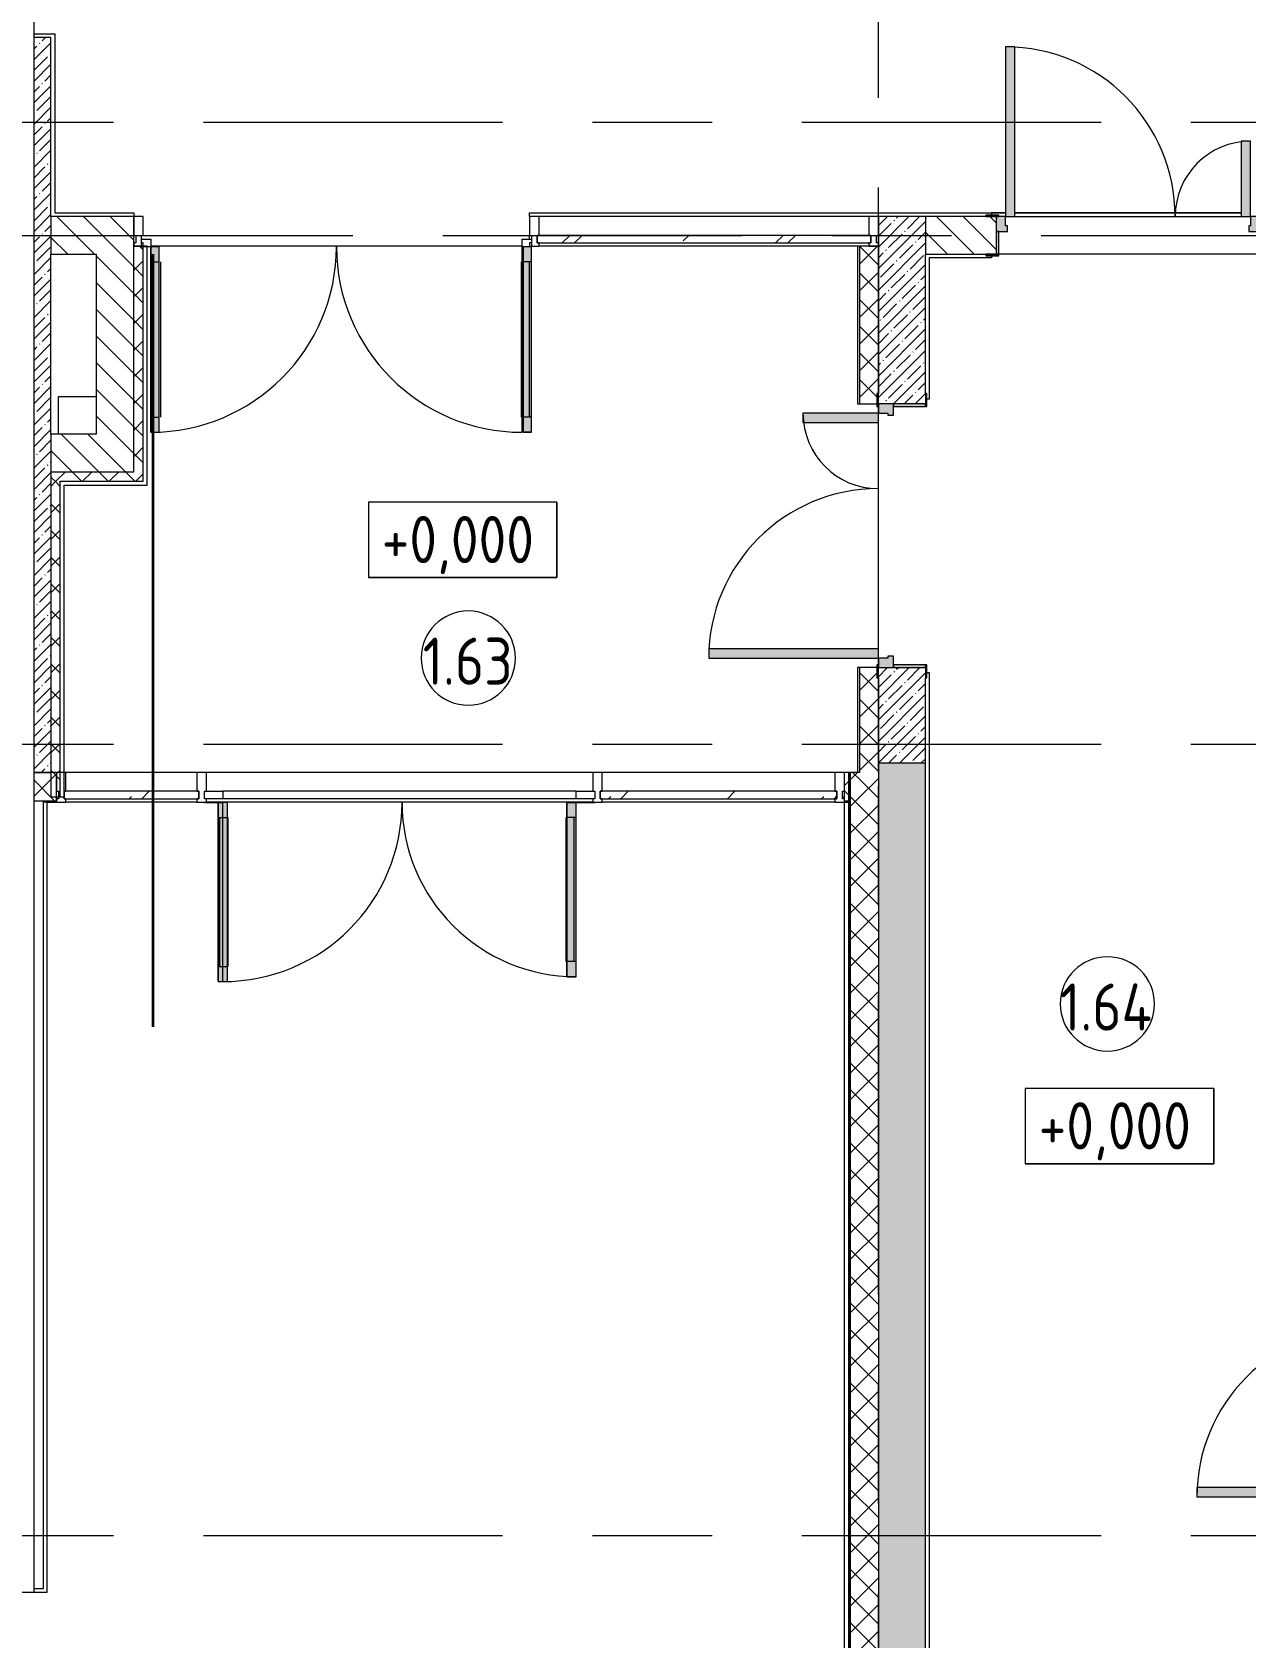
# Model space of a CAD drawing. Header units: millimetres. Extents: x 81368 to 286493, y -8553 to 29000.
# Drawn here: x 84870 to 91310, y 3057 to 11579 of the extents above; entities that cross this region are included whole.
import ezdxf

# ---------------------------------------------------------------- set-up
doc = ezdxf.new("R2010")
doc.units = ezdxf.units.MM
doc.linetypes.add('Осевая', pattern=[3175, 635, -476.25, 1587.5, -476.25])
for name, color, linetype, lineweight in [('A-AREA-IDEN', 7, 'Continuous', 9), ('A-DETL-1', 7, 'Continuous', 35), ('A-DETL-GENF', 7, 'Continuous', 9), ('A-GLAZ-CURT', 7, 'Continuous', 9), ('A-GLAZ-CWMG', 7, 'Continuous', 9), ('A-WALL', 7, 'Continuous', 9), ('A-WALL-1', 7, 'Continuous', 13), ('G-ANNO-DIMS', 7, 'Continuous', 9), ('I-WALL', 7, 'Continuous', 9), ('Оси', 7, 'Continuous', 9), ('Оси-2', 7, 'Осевая', 9)]:
    doc.layers.add(name, color=color, linetype=linetype, lineweight=lineweight)
for name, color, linetype, lineweight, true_color in [('A-DETL-GENF-1', 7, 'Continuous', 9, 0xe2e2e2), ('A-DETL-GENF-2', 7, 'Continuous', 9, 0xaaaaaa), ('A-DOOR-1', 7, 'Continuous', 9, 0xaaaaaa), ('A-DOOR-2', 7, 'Continuous', 9, 0xe2e2e2), ('A-DOOR-FRAM-1', 7, 'Continuous', 9, 0xe2e2e2), ('A-DOOR-FRAM-2', 7, 'Continuous', 9, 0xaaaaaa), ('A-FLOR-1', 7, 'Continuous', 9, 0xaaaaaa)]:
    doc.layers.add(name, color=color, linetype=linetype, lineweight=lineweight, true_color=true_color)
doc.styles.add('GOST Common', font='GOST_Common.ttf', dxfattribs={"width": 0.9, "height": 250})
pattern_1 = [(45, (0, 0), (-70.71068, 70.71068), []), (135, (0, 0), (-70.71068, -70.71068), [])]
pattern_2 = [(45, (0, 0), (-57.024626, 57.024626), []), (45, (57.025, 0), (-57.024626, 57.024626), [100.806, -20.161, 3.353, -16.808])]
pattern_3 = [(135, (0, 0), (-70.71068, -70.71068), [])]

# ---------------------------------------------------------------- blocks, each defined once
blk = doc.blocks.new('110_Дверь_СКБ_2Ст - Д-5_п_ Из игровой в коридор-32215844-План монтажа стен и перегородок 1 этажа в осях 23_1-33')
at = {"layer": 'A-DOOR-2'}
for points in [[(-637.5, 940), (-637.5, 40), (-587.5, 40), (-587.5, 940)], [(612.5, 440), (612.5, 40), (662.5, 40), (662.5, 440), (649.3, 440)]]:
    blk.add_hatch(color=256, dxfattribs=at).paths.add_polyline_path(points)
h = blk.add_hatch(color=256, dxfattribs=at)
h.paths.add_polyline_path([(-687.5, -40), (-627.5, -40), (-627.5, -10), (-637.5, -10), (-637.5, 40), (-687.5, 40)])
h.paths.add_polyline_path([(652.5, -40), (712.5, -40), (712.5, 40), (662.5, 40), (662.5, -10), (652.5, -10)])
at = {"layer": 'A-DOOR-FRAM-1'}
for points in [[(-742.5, 40), (-672.5, 40), (-672.5, 48), (-742.5, 48)], [(697.5, 40), (767.5, 40), (767.5, 48), (697.5, 48)], [(-742.5, -48), (-672.5, -48), (-672.5, -40), (-742.5, -40)], [(697.5, -48), (767.5, -48), (767.5, -40), (697.5, -40)]]:
    blk.add_hatch(color=256, dxfattribs=at).paths.add_polyline_path(points)
at = {"layer": 'A-DOOR-1'}
for p, q in [((-637.5, 940), (-637.5, 40)), ((-587.5, 940), (-637.5, 940)), ((-587.5, 40), (-587.5, 940)), ((662.5, 440), (612.5, 440)), ((612.5, 440), (612.5, 40)), ((662.5, 40), (662.5, 440)), ((-637.5, 40), (-587.5, 40)), ((612.5, 40), (662.5, 40))]:
    blk.add_line(p, q, dxfattribs=at)
for centre, radius, start, end in [((-637.5, 40), 900, 0, 90), ((662.5, 40), 400, 90, 180)]:
    blk.add_arc(centre, radius, start, end, dxfattribs=at)
at = {"layer": 'A-DOOR-FRAM-2'}
for p, q in [((-672.5, 48), (-742.5, 48)), ((-742.5, 48), (-742.5, 40)), ((-742.5, 40), (-672.5, 40)), ((-637.5, 40), (-687.5, 40)), ((-687.5, 40), (-687.5, -40)), ((-672.5, 40), (-672.5, 48)), ((-637.5, -10), (-637.5, 40)), ((662.5, 40), (662.5, -10)), ((712.5, 40), (662.5, 40)), ((767.5, 48), (697.5, 48)), ((697.5, 48), (697.5, 40)), ((697.5, 40), (767.5, 40)), ((712.5, -40), (712.5, 40)), ((767.5, 40), (767.5, 48)), ((-672.5, -40), (-742.5, -40)), ((-742.5, -40), (-742.5, -48)), ((-742.5, -48), (-672.5, -48)), ((-672.5, -39), (-687.5, -39)), ((-687.5, -39), (-687.5, -40)), ((-687.5, -40), (-627.5, -40)), ((-687.5, -40), (-672.5, -40)), ((-672.5, -40), (-672.5, -39)), ((-672.5, -48), (-672.5, -40)), ((-627.5, -10), (-637.5, -10)), ((-627.5, -40), (-627.5, -10)), ((662.5, -10), (652.5, -10)), ((652.5, -10), (652.5, -40)), ((652.5, -40), (712.5, -40)), ((712.5, -39), (697.5, -39)), ((697.5, -39), (697.5, -40)), ((697.5, -40), (712.5, -40)), ((767.5, -40), (697.5, -40)), ((697.5, -40), (697.5, -48)), ((697.5, -48), (767.5, -48)), ((712.5, -40), (712.5, -39)), ((767.5, -48), (767.5, -40))]:
    blk.add_line(p, q, dxfattribs=at)
blk = doc.blocks.new('110_Дверь_СКБ_2Ст - Д-2а_п_ Из коридора на лестницу-32215424-План монтажа стен и перегородок 1 этажа в осях 23_1-33')
at = {"layer": 'A-DOOR-2'}
for points in [[(-637.5, 935.4), (-637.5, 125), (-587.5, 125), (-587.5, 1025), (-637.5, 1025)], [(612.5, 525), (612.5, 125), (662.5, 125), (662.5, 525)], [(697.5, -125), (712.5, -125), (712.5, 45), (697.5, 45)]]:
    blk.add_hatch(color=256, dxfattribs=at).paths.add_polyline_path(points)
h = blk.add_hatch(color=256, dxfattribs=at)
h.paths.add_polyline_path([(-687.5, 125), (-687.5, 45), (-627.5, 45), (-627.5, 75), (-637.5, 75), (-637.5, 125)])
h.paths.add_polyline_path([(652.5, 45), (712.5, 45), (712.5, 125), (662.5, 125), (662.5, 75), (652.5, 75)])
at = {"layer": 'A-DOOR-FRAM-1'}
for points in [[(-742.5, 125), (-672.5, 125), (-672.5, 133), (-742.5, 133)], [(697.5, 125), (767.5, 125), (767.5, 133), (697.5, 133)], [(-687.5, -125), (-672.5, -125), (-672.5, 45), (-687.5, 45)], [(-742.5, -133), (-672.5, -133), (-672.5, -125), (-742.5, -125)], [(697.5, -133), (767.5, -133), (767.5, -125), (697.5, -125)]]:
    blk.add_hatch(color=256, dxfattribs=at).paths.add_polyline_path(points)
at = {"layer": 'A-DOOR-1'}
for p, q in [((-637.5, 1025), (-637.5, 125)), ((-587.5, 1025), (-637.5, 1025)), ((-587.5, 125), (-587.5, 1025)), ((662.5, 525), (612.5, 525)), ((612.5, 525), (612.5, 125)), ((662.5, 125), (662.5, 525)), ((-637.5, 125), (-587.5, 125)), ((612.5, 125), (662.5, 125))]:
    blk.add_line(p, q, dxfattribs=at)
for centre, radius, start, end in [((-637.5, 125), 900, 0, 90), ((662.5, 125), 400, 90, 180)]:
    blk.add_arc(centre, radius, start, end, dxfattribs=at)
at = {"layer": 'A-DOOR-FRAM-2'}
for p, q in [((-672.5, 133), (-742.5, 133)), ((-742.5, 133), (-742.5, 125)), ((-742.5, 125), (-672.5, 125)), ((-637.5, 125), (-687.5, 125)), ((-687.5, 125), (-687.5, 45)), ((-672.5, 125), (-672.5, 133)), ((-637.5, 75), (-637.5, 125)), ((662.5, 125), (662.5, 75)), ((712.5, 125), (662.5, 125)), ((767.5, 133), (697.5, 133)), ((697.5, 133), (697.5, 125)), ((697.5, 125), (767.5, 125)), ((712.5, 45), (712.5, 125)), ((767.5, 125), (767.5, 133)), ((-687.5, 45), (-627.5, 45)), ((-672.5, 45), (-687.5, 45)), ((-687.5, 45), (-687.5, -125)), ((-672.5, -125), (-672.5, 45)), ((-627.5, 75), (-637.5, 75)), ((-627.5, 45), (-627.5, 75)), ((662.5, 75), (652.5, 75)), ((652.5, 75), (652.5, 45)), ((652.5, 45), (712.5, 45)), ((712.5, 45), (697.5, 45)), ((697.5, 45), (697.5, -125)), ((712.5, -125), (712.5, 45)), ((-672.5, -125), (-742.5, -125)), ((-742.5, -125), (-742.5, -133)), ((-742.5, -133), (-672.5, -133)), ((-687.5, -125), (-672.5, -125)), ((-672.5, -133), (-672.5, -125)), ((697.5, -125), (712.5, -125)), ((767.5, -125), (697.5, -125)), ((697.5, -125), (697.5, -133)), ((697.5, -133), (767.5, -133)), ((767.5, -133), (767.5, -125))]:
    blk.add_line(p, q, dxfattribs=at)
blk = doc.blocks.new('Системная панель - Стекло - 40мм-24251897-План монтажа стен и перегородок 1 этажа в осях 23_1-33')
at = {"layer": 'A-GLAZ-CURT'}
h = blk.add_hatch(dxfattribs=at)
h.set_pattern_fill('FP_30', color=256, style=0, pattern_type=2)
h.set_pattern_definition([(45, (-85497.5, -7410), (-282.8427, 282.8427), [200, -600]), (45, (-85697.5, -7510), (-282.8427, 282.8427), [600, -200]), (45, (-85297.5, -7610), (-282.8427, 282.8427), [200, -600])])
h.paths.add_polyline_path([(-171.8, 0), (357.5, 0), (357.5, 40), (-357.5, 40), (-357.5, 0)])
for p, q in [((357.5, 40), (-357.5, 40)), ((-357.5, 40), (-357.5, 0)), ((-357.5, 0), (357.5, 0)), ((357.5, 0), (357.5, 40))]:
    blk.add_line(p, q, dxfattribs=at)
blk = doc.blocks.new('Прямоугольный импост - Импост структурный с накладкой - 160мм-24251894-План монтажа стен и перегородок 1 этажа в осях 23_1-33')
at = {"layer": 'A-GLAZ-CWMG'}
for p, q in [((85745, 7650), (85050, 7650)), ((85745, 7493), (85050, 7493))]:
    blk.add_line(p, q, dxfattribs=at)
blk = doc.blocks.new('Прямоугольный импост - Импост структурный с накладкой - 160мм-22875586-План монтажа стен и перегородок 1 этажа в осях 23_1-33')
at = {"layer": 'A-GLAZ-CWMG'}
for p, q in [((-50, 0), (-50, 17)), ((-50, 17), (0, 17)), ((-40, 0), (-50, 0)), ((-40, -40), (-40, 0)), ((0, 0), (-10, 0)), ((-10, 0), (-10, -40)), ((0, 17), (0, 0)), ((-50, -140), (-50, -40)), ((-50, -40), (-40, -40)), ((-10, -40), (0, -40)), ((0, -40), (0, -140)), ((0, -140), (-50, -140))]:
    blk.add_line(p, q, dxfattribs=at)
blk = doc.blocks.new('Дверь_Витражная_остекление_ - ВВ-17 остекление-32475309-План монтажа стен и перегородок 1 этажа в осях 23_1-33')
at = {"layer": 'A-DETL-GENF-1'}
for points in [[(-940, -1005), (-940, -20), (-985, -20), (-985, -1005)], [(990, -1005), (1035, -1005), (1035, -20), (990, -20), (990, -496.7)]]:
    blk.add_hatch(color=256, dxfattribs=at).paths.add_polyline_path(points)
at = {"layer": 'A-DETL-GENF-2'}
for p, q in [((-940, -20), (-985, -20)), ((-985, -1005), (-985, -20)), ((-940, -20), (-985, -20)), ((-985, -20), (-985, -1005)), ((-940, -1005), (-940, -20)), ((-940, -1005), (-940, -20)), ((990, -1005), (990, -20)), ((990, -20), (990, -1005)), ((1035, -1005), (1035, -20)), ((1035, -1005), (1035, -20)), ((-985, -100), (-940, -100)), ((-975, -925), (-975, -100)), ((-931, -925), (-931, -100)), ((981, -925), (981, -100)), ((1035, -100), (990, -100)), ((1025, -925), (1025, -100)), ((-985, -925), (-940, -925)), ((1035, -925), (990, -925)), ((-985, -1005), (-940, -1005)), ((-985, -1005), (-940, -1005)), ((1035, -1005), (990, -1005)), ((990, -1005), (1035, -1005))]:
    blk.add_line(p, q, dxfattribs=at)
at = {"layer": 'A-DOOR-1'}
for p, q in [((-1035, 20), (-985, 20)), ((-1035, -20), (-1035, 20)), ((-985, 20), (-985, -20)), ((985, 20), (1035, 20)), ((985, -20), (985, 20)), ((1035, 20), (1035, -20)), ((-985, -20), (-1035, -20)), ((-985, -1005), (-985, -20)), ((985, -1005), (985, -20)), ((1035, -20), (985, -20))]:
    blk.add_line(p, q, dxfattribs=at)
for centre, start, end in [((-985, -20), 270, 0), ((985, -20), 180, 270)]:
    blk.add_arc(centre, 985, start, end, dxfattribs=at)
blk = doc.blocks.new('Прямоугольный импост - Импост структурный с накладкой - 160мм Темный-30756008-План монтажа стен и перегородок 1 этажа в осях 23_1-33')
at = {"layer": 'A-GLAZ-CWMG'}
for p, q in [((-50, 0), (-50, 17)), ((-50, 17), (0, 17)), ((-40, 0), (-50, 0)), ((-40, -40), (-40, 0)), ((0, 0), (-10, 0)), ((-10, 0), (-10, -40)), ((0, 17), (0, 0)), ((-50, -140), (-50, -40)), ((-50, -40), (-40, -40)), ((-10, -40), (0, -40)), ((0, -40), (0, -140)), ((0, -140), (-50, -140))]:
    blk.add_line(p, q, dxfattribs=at)
blk = doc.blocks.new('Системная панель - Стекло - 40мм-24251898-План монтажа стен и перегородок 1 этажа в осях 23_1-33')
at = {"layer": 'A-GLAZ-CURT'}
h = blk.add_hatch(dxfattribs=at)
h.set_pattern_fill('FP_31', color=256, style=0, pattern_type=2)
h.set_pattern_definition([(45, (-88612.5, -7410), (-282.8427, 282.8427), [200, -600]), (45, (-88812.5, -7510), (-282.8427, 282.8427), [600, -200]), (45, (-88412.5, -7610), (-282.8427, 282.8427), [200, -600])])
h.paths.add_polyline_path([(627.5, 0), (627.5, 40), (-627.5, 40), (-627.5, 0), (37.1, 0)])
for p, q in [((627.5, 40), (-627.5, 40)), ((-627.5, 40), (-627.5, 0)), ((627.5, 0), (627.5, 40)), ((-627.5, 0), (627.5, 0))]:
    blk.add_line(p, q, dxfattribs=at)
blk = doc.blocks.new('Прямоугольный импост - Импост структурный с накладкой - 160мм-24251895-План монтажа стен и перегородок 1 этажа в осях 23_1-33')
at = {"layer": 'A-GLAZ-CWMG'}
for p, q in [((89130, 7650), (87895, 7650)), ((89130, 7493), (87895, 7493))]:
    blk.add_line(p, q, dxfattribs=at)
blk = doc.blocks.new('Прямоугольный импост - Импост структурный с накладкой - 160мм-18691755-План монтажа стен и перегородок 1 этажа в осях 23_1-33')
at = {"layer": 'A-GLAZ-CWMG'}
for p, q in [((-25, 0), (-25, 17)), ((-25, 17), (25, 17)), ((25, 0), (15, 0)), ((15, 0), (15, -40)), ((25, 17), (25, 0)), ((-25, -140), (-25, -40)), ((15, -40), (25, -40)), ((25, -40), (25, -140)), ((25, -140), (-25, -140))]:
    blk.add_line(p, q, dxfattribs=at)
blk = doc.blocks.new('Дверь_Витражная_СКБ_2Ст - ВВ-17-31911620-План монтажа стен и перегородок 1 этажа в осях 23_1-33')
at = {"layer": 'A-DETL-GENF-1'}
for points in [[(-1023.2, -20), (-937, -20), (-937, -17), (-1035, -17), (-1035, -20), (-1025, -20)], [(-913, -970), (-913, -20), (-963, -20), (-963, -970), (-929.6, -970)], [(887, -944), (937, -944), (937, -20), (887, -20)], [(1035, -20), (1035, -17), (937, -17), (937, -20), (1025, -20)]]:
    blk.add_hatch(color=256, dxfattribs=at).paths.add_polyline_path(points)
at = {"layer": 'A-DETL-GENF-2'}
for p, q in [((-1035, -20), (-1035, -17)), ((-1035, -17), (-1035, -20)), ((-937, -20), (-1035, -20)), ((-1035, -20), (-937, -20)), ((-913, -20), (-963, -20)), ((-963, -970), (-963, -20)), ((-913, -20), (-963, -20)), ((-963, -20), (-963, -970)), ((-937, -17), (-937, -20)), ((-937, -20), (-937, -17)), ((-913, -970), (-913, -20)), ((-913, -970), (-913, -20)), ((887, -20), (937, -20)), ((887, -944), (887, -20)), ((887, -20), (887, -944)), ((937, -20), (887, -20)), ((937, -17), (937, -20)), ((937, -17), (937, -20)), ((937, -944), (937, -20)), ((937, -944), (937, -20)), ((937, -20), (1035, -20)), ((937, -20), (1035, -20)), ((1035, -20), (1035, -17)), ((1035, -20), (1035, -17)), ((-963, -100), (-913, -100)), ((-953, -890), (-953, -100)), ((-909, -890), (-909, -100)), ((883, -864), (883, -100)), ((937, -100), (887, -100)), ((927, -864), (927, -100)), ((-963, -890), (-913, -890)), ((937, -864), (887, -864)), ((-963, -970), (-913, -970)), ((-963, -970), (-913, -970)), ((937, -944), (887, -944)), ((887, -944), (937, -944))]:
    blk.add_line(p, q, dxfattribs=at)
at = {"layer": 'A-DOOR-1'}
for p, q in [((-1035, 40), (-937, 40)), ((-1035, 0), (-1035, 40)), ((-937, 40), (-937, 0)), ((937, 40), (1035, 40)), ((937, 0), (937, 40)), ((1035, 40), (1035, 0)), ((-937, 0), (-1035, 0)), ((-937, -970), (-937, -20)), ((1035, 0), (937, 0)), ((937, -944), (937, -20))]:
    blk.add_line(p, q, dxfattribs=at)
for centre, radius, start, end in [((-937, -20), 950, 270, 0), ((937, -20), 924, 180, 270)]:
    blk.add_arc(centre, radius, start, end, dxfattribs=at)
blk = doc.blocks.new('Прямоугольный импост - Импост структурный с накладкой - 160мм-20587511-План монтажа стен и перегородок 1 этажа в осях 23_1-33')
at = {"layer": 'A-GLAZ-CWMG'}
for p, q in [((87845, 7650), (85795, 7650)), ((87757, 7550), (85883, 7550)), ((87757, 7510), (85883, 7510)), ((87845, 7493), (85795, 7493))]:
    blk.add_line(p, q, dxfattribs=at)
blk = doc.blocks.new('Прямоугольный импост - Импост структурный с накладкой - 160мм-V5-План монтажа стен и перегородок 1 этажа в осях 23_1-33')
at = {"layer": 'A-GLAZ-CWMG'}
for p, q in [((-25, 0), (-25, 17)), ((-25, 17), (25, 17)), ((-15, 0), (-25, 0)), ((-15, -40), (-15, 0)), ((25, 17), (25, 0)), ((-25, -140), (-25, -40)), ((-25, -40), (-15, -40)), ((25, -40), (25, -140)), ((25, -140), (-25, -140))]:
    blk.add_line(p, q, dxfattribs=at)
blk = doc.blocks.new('Системная панель - Стекло - 40мм-32474674-План монтажа стен и перегородок 1 этажа в осях 23_1-33')
at = {"layer": 'A-GLAZ-CURT'}
h = blk.add_hatch(dxfattribs=at)
h.set_pattern_fill('FP_32', color=256, style=0, pattern_type=2)
h.set_pattern_definition([(45, (-88535, -10360), (-282.8427, 282.8427), [200, -600]), (45, (-88735, -10460), (-282.8427, 282.8427), [600, -200]), (45, (-88335, -10560), (-282.8427, 282.8427), [200, -600])])
h.paths.add_polyline_path([(885, 0), (885, 40), (-885, 40), (-885, 0), (114.6, 0)])
for p, q in [((885, 40), (-885, 40)), ((-885, 40), (-885, 0)), ((-885, 0), (885, 0)), ((885, 0), (885, 40))]:
    blk.add_line(p, q, dxfattribs=at)
blk = doc.blocks.new('Прямоугольный импост - Импост структурный с накладкой - 160мм Темный-32475581-План монтажа стен и перегородок 1 этажа в осях 23_1-33')
at = {"layer": 'A-GLAZ-CWMG'}
for p, q in [((89310, 10600), (87560, 10600)), ((89250, 10443), (87560, 10443))]:
    blk.add_line(p, q, dxfattribs=at)
blk = doc.blocks.new('Прямоугольный импост - Импост структурный с накладкой - 160мм Темный-30755591-План монтажа стен и перегородок 1 этажа в осях 23_1-33')
at = {"layer": 'A-GLAZ-CWMG'}
for p, q in [((-25, 0), (-25, 17)), ((-25, 17), (25, 17)), ((-15, 0), (-25, 0)), ((-15, -40), (-15, 0)), ((25, 0), (15, 0)), ((15, 0), (15, -40)), ((25, 17), (25, 0)), ((-25, -140), (-25, -40)), ((-25, -40), (-15, -40)), ((15, -40), (25, -40)), ((25, -40), (25, -140)), ((25, -140), (-25, -140))]:
    blk.add_line(p, q, dxfattribs=at)
blk = doc.blocks.new('110_Дверь_СКБ_2Ст - Д-2а_п_ Из коридора на лестницу-32215207-План монтажа стен и перегородок 1 этажа в осях 23_1-33')
at = {"layer": 'A-DOOR-2'}
for points in [[(-587.5, 100), (-587.5, 1000), (-637.5, 1000), (-637.5, 100)], [(662.5, 100), (662.5, 500), (612.5, 500), (612.5, 100)], [(712.5, -100), (712.5, 20), (697.5, 20), (697.5, -100)]]:
    blk.add_hatch(color=256, dxfattribs=at).paths.add_polyline_path(points)
h = blk.add_hatch(color=256, dxfattribs=at)
h.paths.add_polyline_path([(712.5, 20), (712.5, 100), (662.5, 100), (662.5, 50), (652.5, 50), (652.5, 20)])
h.paths.add_polyline_path([(-627.5, 20), (-627.5, 50), (-637.5, 50), (-637.5, 100), (-687.5, 100), (-687.5, 20)])
at = {"layer": 'A-DOOR-FRAM-1'}
for points in [[(-672.5, 100), (-672.5, 108), (-742.5, 108), (-742.5, 100)], [(767.5, 100), (767.5, 108), (697.5, 108), (697.5, 100)], [(-672.5, -100), (-672.5, 20), (-687.5, 20), (-687.5, -100)], [(-672.5, -108), (-672.5, -100), (-742.5, -100), (-742.5, -108)], [(767.5, -108), (767.5, -100), (697.5, -100), (697.5, -108)]]:
    blk.add_hatch(color=256, dxfattribs=at).paths.add_polyline_path(points)
at = {"layer": 'A-DOOR-1'}
for p, q in [((-637.5, 1000), (-637.5, 100)), ((-587.5, 1000), (-637.5, 1000)), ((-587.5, 100), (-587.5, 1000)), ((662.5, 500), (612.5, 500)), ((612.5, 500), (612.5, 100)), ((662.5, 100), (662.5, 500)), ((-637.5, 100), (-587.5, 100)), ((612.5, 100), (662.5, 100))]:
    blk.add_line(p, q, dxfattribs=at)
for centre, radius, start, end in [((-637.5, 100), 900, 0, 90), ((662.5, 100), 400, 90, 180)]:
    blk.add_arc(centre, radius, start, end, dxfattribs=at)
at = {"layer": 'A-DOOR-FRAM-2'}
for p, q in [((-672.5, 108), (-742.5, 108)), ((-742.5, 108), (-742.5, 100)), ((-742.5, 100), (-672.5, 100)), ((-637.5, 100), (-687.5, 100)), ((-687.5, 100), (-687.5, 20)), ((-672.5, 100), (-672.5, 108)), ((-637.5, 50), (-637.5, 100)), ((662.5, 100), (662.5, 50)), ((712.5, 100), (662.5, 100)), ((767.5, 108), (697.5, 108)), ((697.5, 108), (697.5, 100)), ((697.5, 100), (767.5, 100)), ((712.5, 20), (712.5, 100)), ((767.5, 100), (767.5, 108)), ((-687.5, 20), (-627.5, 20)), ((-672.5, 20), (-687.5, 20)), ((-687.5, 20), (-687.5, -100)), ((-672.5, -100), (-672.5, 20)), ((-627.5, 50), (-637.5, 50)), ((-627.5, 20), (-627.5, 50)), ((662.5, 50), (652.5, 50)), ((652.5, 50), (652.5, 20)), ((652.5, 20), (712.5, 20)), ((712.5, 20), (697.5, 20)), ((697.5, 20), (697.5, -100)), ((712.5, -100), (712.5, 20)), ((-672.5, -100), (-742.5, -100)), ((-742.5, -100), (-742.5, -108)), ((-742.5, -108), (-672.5, -108)), ((-687.5, -100), (-672.5, -100)), ((-672.5, -108), (-672.5, -100)), ((697.5, -100), (712.5, -100)), ((767.5, -100), (697.5, -100)), ((697.5, -100), (697.5, -108)), ((697.5, -108), (767.5, -108)), ((767.5, -108), (767.5, -100))]:
    blk.add_line(p, q, dxfattribs=at)
blk = doc.blocks.new('Прямоугольный импост - Импост структурный с накладкой - 160мм Темный-32348142-План монтажа стен и перегородок 1 этажа в осях 23_1-33')
at = {"layer": 'A-GLAZ-CWMG'}
for p, q in [((0, 17), (-50, 17)), ((-50, 17), (-50, 0)), ((-50, 0), (-40, 0)), ((-40, 0), (-40, -40)), ((-10, -40), (-10, 0)), ((-10, 0), (0, 0)), ((0, 0), (0, 17)), ((-40, -40), (-50, -40)), ((-50, -40), (-50, -140)), ((0, -40), (-10, -40)), ((0, -140), (0, -40)), ((-50, -140), (0, -140))]:
    blk.add_line(p, q, dxfattribs=at)
blk = doc.blocks.new('Прямоугольный импост - Импост структурный с накладкой - 160мм-22875598-План монтажа стен и перегородок 1 этажа в осях 23_1-33')
at = {"layer": 'A-GLAZ-CWMG'}
for p, q in [((0, 17), (-50, 17)), ((-50, 17), (-50, 0)), ((-50, 0), (-40, 0)), ((-40, 0), (-40, -40)), ((-10, -40), (-10, 0)), ((-10, 0), (0, 0)), ((0, 0), (0, 17)), ((-40, -40), (-50, -40)), ((-50, -40), (-50, -140)), ((0, -40), (-10, -40)), ((0, -140), (0, -40)), ((-50, -140), (0, -140))]:
    blk.add_line(p, q, dxfattribs=at)
blk = doc.blocks.new('DET_L_Линия разрыва - М100-30654842-План монтажа стен и перегородок 1 этажа в осях 23_1-33')
at = {"layer": 'A-DETL-GENF'}
blk.add_line((24079.7, 0), (12339.9, 0), dxfattribs=at)
blk = doc.blocks.new('Марка_Помещения - Номер-25198446-План монтажа стен и перегородок 1 этажа в осях 23_1-33')
at = {"layer": 'A-AREA-IDEN'}
for start, end in [(360, 180), (180, 360)]:
    blk.add_arc((0, 0), 2.5, start, end, dxfattribs=at)
blk = doc.blocks.new('Высотные отметки - 10х4_h_-17668695-План монтажа стен и перегородок 1 этажа в осях 23_1-33')
at = {"layer": 'G-ANNO-DIMS'}
for p, q in [((-5, 4), (-5, 0)), ((5, 4), (-5, 4)), ((5, 4), (-5, 4)), ((-5, 4), (-5, 0)), ((5, 4), (5, 0)), ((5, 0), (5, 4)), ((5, 0), (-5, 0)), ((-5, 0), (5, 0))]:
    blk.add_line(p, q, dxfattribs=at)

msp = doc.modelspace()

# ---------------------------------------------------------------- hatches: boundary and pattern name
at = {"layer": 'A-WALL'}
h = msp.add_hatch(dxfattribs=at)
h.set_pattern_fill('FP_5', color=256, style=0, pattern_type=2)
h.set_pattern_definition(pattern_1)
h.paths.add_polyline_path([(89180, 7500), (89202, 7500), (89202, 7650), (89180, 7650), (89180, 7527.5)])
h.paths.add_polyline_path([(85000, 7500), (85000, 7650), (84880.7, 7650), (84880.7, 7500), (84930, 7500)])
h = msp.add_hatch(dxfattribs=at)
h.set_pattern_fill('FP_5', color=256, style=0, pattern_type=2)
h.set_pattern_definition(pattern_1)
h.paths.add_polyline_path([(89210, -100), (89360, -100), (89360, 7500), (89260, 7500), (89260, 7650), (89210, 7650), (89210, 2656.1)])
at = {"layer": 'I-WALL'}
h = msp.add_hatch(dxfattribs=at)
h.set_pattern_fill('FP_2', color=256, style=0, pattern_type=2)
h.set_pattern_definition(pattern_2)
h.paths.add_polyline_path([(84970, 7650), (84970, 11550), (84880.7, 11550), (84880.7, 7650)])
h = msp.add_hatch(dxfattribs=at)
h.set_pattern_fill('FP_4', color=256, style=0, pattern_type=2)
h.set_pattern_definition(pattern_3)
h.paths.add_polyline_path([(85210, 10400), (85410, 10400), (85410, 10600), (84970, 10600), (84970, 10400)])
h = msp.add_hatch(dxfattribs=at)
h.set_pattern_fill('FP_2', color=256, style=0, pattern_type=2)
h.set_pattern_definition(pattern_2)
h.paths.add_polyline_path([(89360, 7700), (89610, 7700), (89610, 8206.1), (89360, 8206.1), (89360, 8136.5)])
h.paths.add_polyline_path([(89440, 9606.1), (89610, 9606.1), (89610, 10600), (89360, 10600), (89360, 9606.1), (89410, 9606.1)])
h = msp.add_hatch(dxfattribs=at)
h.set_pattern_fill('FP_4', color=256, style=0, pattern_type=2)
h.set_pattern_definition(pattern_3)
h.paths.add_polyline_path([(107130, 10400), (107130, 10600), (105095, 10600), (105095, 10400), (105833.9, 10400)])
h.paths.add_polyline_path([(103645, 10400), (103645, 10600), (101610, 10600), (101610, 10400), (103615, 10400)])
h.paths.add_polyline_path([(93867.8, 10400), (94210, 10400), (94210, 10600), (93460, 10600), (93460, 10400), (93490, 10400)])
h.paths.add_polyline_path([(92030, 10400), (92510, 10400), (92510, 10600), (91385, 10600), (91385, 10400), (91950, 10400)])
h.paths.add_polyline_path([(89985, 10400), (89985, 10600), (89610, 10600), (89610, 10400), (89930, 10400)])
h = msp.add_hatch(dxfattribs=at)
h.set_pattern_fill('FP_4', color=256, style=0, pattern_type=2)
h.set_pattern_definition(pattern_3)
h.paths.add_polyline_path([(85410, 9245), (85410, 10400), (85210, 10400), (85210, 9245), (85225.7, 9245)])
h = msp.add_hatch(dxfattribs=at)
h.set_pattern_fill('FP_5', color=256, style=0, pattern_type=2)
h.set_pattern_definition(pattern_1)
h.paths.add_polyline_path([(85410, 9195), (85460, 9195), (85460, 10443), (85410, 10443), (85410, 9245)])
h = msp.add_hatch(dxfattribs=at)
h.set_pattern_fill('FP_5', color=256, style=0, pattern_type=2)
h.set_pattern_definition(pattern_1)
h.paths.add_polyline_path([(89260, 7500), (89360, 7500), (89360, 8151.1), (89352, 8151.1), (89352, 8206.1), (89260, 8206.1), (89260, 7527.5)])
h.paths.add_polyline_path([(89260, 9606.1), (89352, 9606.1), (89352, 9661.1), (89360, 9661.1), (89360, 10443), (89260, 10443), (89260, 9706.1)])
h = msp.add_hatch(dxfattribs=at)
h.set_pattern_fill('FP_4', color=256, style=0, pattern_type=2)
h.set_pattern_definition(pattern_3)
h.paths.add_polyline_path([(84970, 9245), (85210, 9245), (85210, 9445), (84970, 9445), (84970, 9354.4)])
h = msp.add_hatch(dxfattribs=at)
h.set_pattern_fill('FP_5', color=256, style=0, pattern_type=2)
h.set_pattern_definition(pattern_1)
h.paths.add_polyline_path([(85410, 9195), (85410, 9245), (84970, 9245), (84970, 9195), (85225.7, 9195)])
h = msp.add_hatch(dxfattribs=at)
h.set_pattern_fill('FP_5', color=256, style=0, pattern_type=2)
h.set_pattern_definition(pattern_1)
h.paths.add_polyline_path([(84970, 7520), (85020, 7520), (85020, 9195), (84970, 9195), (84970, 7527.5)])
h = msp.add_hatch(dxfattribs=at)
h.set_pattern_fill('FP_2', color=256, style=0, pattern_type=2)
h.set_pattern_definition(pattern_2)
h.paths.add_polyline_path([(89360, 150), (89610, 150), (89610, 7700), (89360, 7700), (89360, 2656.1)])

# ---------------------------------------------------------------- linework, layer by layer
at = {"layer": 'A-DETL-1'}
msp.add_line((85510, 10400), (85510, 6300), dxfattribs=at)
at = {"layer": 'A-FLOR-1'}
for p, q in [((84880.7, 11570), (84990, 11570)), ((84990, 11570), (84990, 10620)), ((84990, 10620), (85410, 10620)), ((85410, 10620), (85410, 10600)), ((87510, 10600), (87510, 10620)), ((87510, 10620), (90035, 10620)), ((90035, 10620), (89960, 10620)), ((89960, 10620), (89960, 10608)), ((91285, 10620), (90085, 10620)), ((90085, 10620), (91285, 10620)), ((87510, 10480), (87510, 10500)), ((87470, 10443), (85500, 10443)), ((89960, 10380), (89630, 10380)), ((89630, 10380), (89630, 9631.1)), ((89960, 10392), (89960, 10380)), ((85010, 9445), (85010, 9645)), ((85010, 9645), (85210, 9645)), ((89630, 9631.1), (89618, 9631.1)), ((89360, 8306.1), (89360, 9506.1)), ((89618, 8181.1), (89630, 8181.1)), ((89630, 8181.1), (89630, 170)), ((89170, 7520), (89180, 7520))]:
    msp.add_line(p, q, dxfattribs=at)
at = {"layer": 'A-WALL'}
for p, q in [((85000, 7650), (84880.7, 7650)), ((85000, 7492), (85000, 7650)), ((89250, 7650), (89180, 7650)), ((89180, -280), (89180, 7650)), ((84950, 7492), (85000, 7492)), ((84950, 3300), (84950, 7492)), ((89180, 7492), (89202, 7492)), ((89202, 7492), (89202, -258)), ((84560.9, 3300), (84950, 3300))]:
    msp.add_line(p, q, dxfattribs=at)
at = {"layer": 'A-WALL-1'}
for p, q in [((84970, 10600), (84970, 10400)), ((89610, 10600), (89610, 10400)), ((85410, 10400), (85410, 10443)), ((85460, 9195), (85460, 10443)), ((89260, 10443), (89260, 9606.1)), ((89360, 10443), (89360, 9661.1)), ((89360, 9661.1), (89360, 10443)), ((84970, 9445), (84970, 9245)), ((85020, 9195), (85460, 9195)), ((85020, 7520), (85020, 9195)), ((89260, 8206.1), (89260, 7650)), ((89360, 8151.1), (89360, 7700)), ((89360, 7700), (89360, 8151.1)), ((89202, 7650), (89202, 7492)), ((89207, 7650), (89207, -253)), ((89210, 7650), (89210, -250)), ((89260, 7650), (89250, 7650)), ((84880.7, 7500), (85000, 7500)), ((84930, 3320), (84930, 7500)), ((89180, 7500), (89202, 7500)), ((84930, 7497), (85000, 7497)), ((84950, 7492), (84930, 7492)), ((89180, 7497), (89202, 7497)), ((84880.7, 3320), (84930, 3320))]:
    msp.add_line(p, q, dxfattribs=at)
at = {"layer": 'I-WALL'}
for p, q in [((84970, 11550), (84880.7, 11550)), ((84970, 10600), (84970, 11550)), ((85410, 10600), (84970, 10600)), ((85410, 10443), (85410, 10600)), ((89360, 10600), (89360, 10443)), ((89930, 10600), (89360, 10600)), ((90085, 10600), (91285, 10600)), ((84970, 9445), (84970, 10400)), ((84970, 10400), (85210, 10400)), ((85210, 10400), (85210, 9445)), ((85480, 10443), (85410, 10443)), ((85410, 9245), (85410, 10400)), ((85480, 9175), (85480, 10443)), ((89360, 10443), (89250, 10443)), ((89250, 10443), (89250, 9606.1)), ((89610, 9661.1), (89610, 10400)), ((89610, 10400), (89930, 10400)), ((91370, 10400), (90000, 10400)), ((89250, 9606.1), (89352, 9606.1)), ((85210, 9445), (84970, 9445)), ((84970, 9245), (85410, 9245)), ((84970, 9245), (84970, 7520)), ((85040, 9175), (85480, 9175)), ((85040, 7520), (85040, 9175)), ((89352, 8206.1), (89250, 8206.1)), ((89250, 8206.1), (89250, 7650)), ((89610, 150), (89610, 8151.1)), ((89360, 7700), (89610, 7700)), ((89360, 7700), (89360, -100)), ((89360, 7650), (89360, 7700)), ((84880.7, 7650), (84970, 7650)), ((84970, 7520), (85040, 7520))]:
    msp.add_line(p, q, dxfattribs=at)
at = {"layer": 'Оси'}
msp.add_line((83437.6, 10500), (85937.6, 10500), dxfattribs=at)
at = {"layer": 'Оси-2'}
for p, q in [((89360, 593.7), (89360, 19415.1)), ((84667.6, 11100), (120319, 11100)), ((85937.6, 10500), (120319, 10500)), ((84667.6, 7800), (122760, 7800)), ((84667.6, 3600), (122760, 3600))]:
    msp.add_line(p, q, dxfattribs=at)

# ---------------------------------------------------------------- block references
at = {"layer": 'A-AREA-IDEN', "xscale": 99.99999999999993, "yscale": 99.99999999999993, "zscale": 99.99999999999993}
for p in [(87184.5, 8256.7), (90575.1, 6421.5)]:
    msp.add_blockref('Марка_Помещения - Номер-25198446-План монтажа стен и перегородок 1 этажа в осях 23_1-33', p, dxfattribs=at)
at = {"layer": 'A-DETL-GENF', "rotation": 270.0000000000003}
msp.add_blockref('DET_L_Линия разрыва - М100-30654842-План монтажа стен и перегородок 1 этажа в осях 23_1-33', (84880.7, 27380.8), dxfattribs=at)
at = {"layer": 'A-DOOR-1'}
for name, p in [('110_Дверь_СКБ_2Ст - Д-2а_п_ Из коридора на лестницу-32215207-План монтажа стен и перегородок 1 этажа в осях 23_1-33', (90672.5, 10500)), ('Дверь_Витражная_остекление_ - ВВ-17 остекление-32475309-План монтажа стен и перегородок 1 этажа в осях 23_1-33', (86485, 10460)), ('Дверь_Витражная_СКБ_2Ст - ВВ-17-31911620-План монтажа стен и перегородок 1 этажа в осях 23_1-33', (86820, 7510))]:
    msp.add_blockref(name, p, dxfattribs=at)
for name, p, rotation in [('110_Дверь_СКБ_2Ст - Д-2а_п_ Из коридора на лестницу-32215424-План монтажа стен и перегородок 1 этажа в осях 23_1-33', (89485, 8893.6), 90), ('110_Дверь_СКБ_2Ст - Д-5_п_ Из игровой в коридор-32215844-План монтажа стен и перегородок 1 этажа в осях 23_1-33', (91990, 4442.5), 89.99999999999991)]:
    msp.add_blockref(name, p, dxfattribs=dict(at, rotation=rotation))
at = {"layer": 'A-GLAZ-CURT'}
for name, p in [('Системная панель - Стекло - 40мм-32474674-План монтажа стен и перегородок 1 этажа в осях 23_1-33', (88435, 10460)), ('Системная панель - Стекло - 40мм-24251897-План монтажа стен и перегородок 1 этажа в осях 23_1-33', (85397.5, 7510)), ('Системная панель - Стекло - 40мм-24251898-План монтажа стен и перегородок 1 этажа в осях 23_1-33', (88512.5, 7510))]:
    msp.add_blockref(name, p, dxfattribs=at)
at = {"layer": 'A-GLAZ-CWMG', "rotation": 180}
for name, p in [('Прямоугольный импост - Импост структурный с накладкой - 160мм Темный-32348142-План монтажа стен и перегородок 1 этажа в осях 23_1-33', (85410, 10460)), ('Прямоугольный импост - Импост структурный с накладкой - 160мм-22875598-План монтажа стен и перегородок 1 этажа в осях 23_1-33', (85000, 7510))]:
    msp.add_blockref(name, p, dxfattribs=at)
at = {"layer": 'A-GLAZ-CWMG', "extrusion": (0, 0, -1), "rotation": 180}
for name, p in [('Прямоугольный импост - Импост структурный с накладкой - 160мм Темный-30755591-План монтажа стен и перегородок 1 этажа в осях 23_1-33', (-87535, 10460)), ('Прямоугольный импост - Импост структурный с накладкой - 160мм Темный-30756008-План монтажа стен и перегородок 1 этажа в осях 23_1-33', (-89360, 10460)), ('Прямоугольный импост - Импост структурный с накладкой - 160мм-V5-План монтажа стен и перегородок 1 этажа в осях 23_1-33', (-85770, 7510)), ('Прямоугольный импост - Импост структурный с накладкой - 160мм-18691755-План монтажа стен и перегородок 1 этажа в осях 23_1-33', (-87870, 7510)), ('Прямоугольный импост - Импост структурный с накладкой - 160мм-22875586-План монтажа стен и перегородок 1 этажа в осях 23_1-33', (-89180, 7510))]:
    msp.add_blockref(name, p, dxfattribs=at)
at = {"layer": 'A-GLAZ-CWMG'}
for name in ['Прямоугольный импост - Импост структурный с накладкой - 160мм Темный-32475581-План монтажа стен и перегородок 1 этажа в осях 23_1-33', 'Прямоугольный импост - Импост структурный с накладкой - 160мм-24251894-План монтажа стен и перегородок 1 этажа в осях 23_1-33', 'Прямоугольный импост - Импост структурный с накладкой - 160мм-20587511-План монтажа стен и перегородок 1 этажа в осях 23_1-33', 'Прямоугольный импост - Импост структурный с накладкой - 160мм-24251895-План монтажа стен и перегородок 1 этажа в осях 23_1-33']:
    msp.add_blockref(name, (0, 0), dxfattribs=at)
at = {"layer": 'G-ANNO-DIMS', "xscale": 99.99999999999993, "yscale": 99.99999999999993, "zscale": 99.99999999999993}
for p in [(87154.2, 8684.1), (90639.7, 5572.9)]:
    msp.add_blockref('Высотные отметки - 10х4_h_-17668695-План монтажа стен и перегородок 1 этажа в осях 23_1-33', p, dxfattribs=at)

# ---------------------------------------------------------------- texts
at = {"layer": 'A-AREA-IDEN', "char_height": 250, "attachment_point": 1, "style": 'GOST Common'}
for s, insert, width in [('1.63', (86942.7, 8365.3), 606.076), ('1.64', (90324.3, 6530), 627.721)]:
    msp.add_mtext(s, dxfattribs=dict(at, insert=insert, width=width))
at = {"layer": 'G-ANNO-DIMS', "char_height": 250, "width": 1028.823, "attachment_point": 1, "line_spacing_factor": 1.022761, "style": 'GOST Common'}
for insert in [(86725.5, 9010.8), (90211, 5899.6)]:
    msp.add_mtext('+0,000', dxfattribs=dict(at, insert=insert))

doc.saveas('drawing.dxf')
